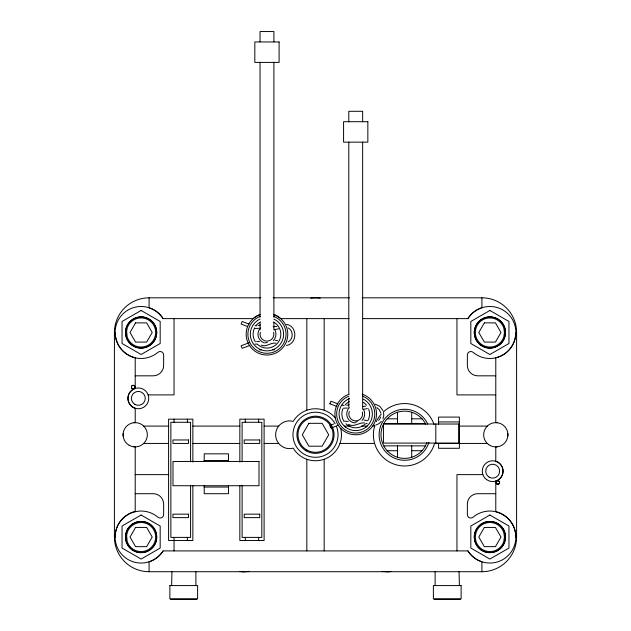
<?xml version="1.0" encoding="UTF-8"?>
<svg xmlns="http://www.w3.org/2000/svg" width="631" height="631" viewBox="0 0 631 631"><rect width="100%" height="100%" fill="white"/><g stroke="black" fill="none" stroke-linecap="round" stroke-linejoin="round"><path stroke-width="0.95" d="M260.027 41.788L260.027 31.55L273.893 31.55L273.893 41.788M348.785 121.878L348.785 111.293L362.651 111.293L362.651 121.878M171.616 585.584L171.94 571.718M123.14 433.529L123.14 436.013M507.86 436.005L507.86 433.521M380.674 416.973L380.075 418.424M382.97 418.779L383.751 415.703L383.585 412.548M329.863 403.793L330.944 401.245L337.83 403.848M379.665 419.094L378.671 420.309M381.337 421.492L379.002 423.598L376.171 424.931M365.862 427.155L367.108 426.099L361.413 426.099M288.044 341.947C293.589 339.312 293.581 330.51 288.044 327.875M357.272 421.563L355.419 422.336M333.767 423.953L329.863 425.507L330.944 428.063L338.602 425.184M248.961 342.814L241.105 345.764L242.186 348.32L249.844 345.441M260.382 324.989L258.142 325.564M349.14 404.731L346.9 405.307M278.618 328.798L275.195 329.54M267.284 342.396L265.335 342.846M367.376 408.541L363.953 409.282M286.403 345.449C297.635 343.856 297.627 325.967 286.403 324.373M276.796 326.472L273.199 326.708M365.554 406.214L362.857 406.53M258.584 328.309L254.75 328.451M347.342 408.052L343.509 408.194M133.977 422.691L135.215 422.628L135.215 408.281A10.419 10.404 1.3 0 1 135.215 388.444L135.215 357.816A26.202 25.626 15.4 0 1 115.26 332.49M497.023 446.835L495.785 446.898L495.785 461.245A10.419 10.404 1.3 0 1 495.785 481.082M255.003 344.132L256.572 344.092M343.509 421.114L348.288 421.437M362.123 297.816L481.918 297.816A34.673 34.673 0 0 1 516.592 332.49L516.592 537.044A34.673 34.673 0 0 1 481.918 571.718L149.082 571.718A34.673 34.673 0 0 1 114.408 537.044L114.408 332.49A34.673 34.673 0 0 1 149.082 297.816L260.658 297.816M273.16 297.816L349.542 297.816M135.215 375.824L153.246 375.824A10.404 10.404 0 0 0 163.642 365.428L163.642 354.961A3.47 3.47 0 0 0 157.931 352.311A26.005 26.005 0 0 1 120.513 348.359A26.005 26.005 0 0 1 126.224 311.17A26.005 26.005 0 0 1 163.106 318.623L253.205 318.623A20.839 20.815 76.5 0 1 260.477 314.459M349.061 318.623L280.724 318.623A20.839 20.815 76.5 0 0 273.428 314.443M362.793 318.623L467.894 318.623A26.005 26.005 0 0 1 504.776 311.17A26.005 26.005 0 0 1 510.487 348.359A26.005 26.005 0 0 1 473.069 352.311A3.47 3.47 0 0 0 467.358 354.961L467.358 365.428A10.404 10.404 0 0 0 477.754 375.824L495.785 375.824M114.408 332.49L115.102 332.49M515.898 332.49L516.592 332.49M259.396 349.826L261.171 349.826M272.75 349.826L274.524 349.826M148.143 394.896L174.046 394.896L174.046 318.623M495.785 394.896L456.954 394.896L456.954 318.623M387.182 418.818L397.498 418.818M411.712 418.818L422.021 418.818M438.577 421.942L459.384 421.942M383.751 423.669L425.452 423.669M143.71 426.099L168.587 426.099M192.857 426.099L239.835 426.099M264.105 426.099L278.673 426.099M350.024 426.099L344.329 426.099L345.567 427.155M372.613 426.099L374.625 426.099M459.384 426.099L487.29 426.099M143.71 443.435L168.587 443.435M192.857 443.435L239.835 443.435M264.105 443.435L278.673 443.435M340.014 443.435L374.625 443.435M487.29 443.435L434.578 443.435A31.203 31.203 0 0 1 395.369 464.574A31.203 31.203 0 0 1 374.98 424.963M383.751 445.857L425.452 445.857M387.182 450.715L397.498 450.715M411.712 450.715L422.021 450.715M204.207 460.48L228.477 460.48M135.215 474.638L168.587 474.638M482.857 474.638L456.954 474.638L456.954 550.91M204.207 487.061L228.477 487.061M135.215 493.702L153.246 493.702A10.404 10.404 0 0 1 163.642 504.106L163.642 514.573A3.47 3.47 0 0 1 157.931 517.215A26.005 26.005 0 0 0 120.513 521.167A26.005 26.005 0 0 0 126.224 558.364A26.005 26.005 0 0 0 163.106 550.91L467.894 550.91A26.005 26.005 0 0 0 504.776 558.364A26.005 26.005 0 0 0 510.487 521.167A26.005 26.005 0 0 0 473.069 517.215A3.47 3.47 0 0 1 467.358 514.573L467.358 504.106A10.404 10.404 0 0 1 477.754 493.702L495.785 493.702M114.408 537.044L115.102 537.044M515.898 537.044L516.592 537.044M170.567 599.45L196.911 599.45M434.089 599.45L460.433 599.45M255.003 325.691L256.572 325.73M497.023 422.691L495.785 422.628L495.785 357.816A26.194 25.619 -15.4 0 0 515.74 332.49M133.977 446.835L135.215 446.898L135.215 511.717M256.675 341.324L259.53 341.694M275.195 340.283L277.522 340.669M275.913 343.154C270.762 342.215 266.416 347.515 261.202 345.125M363.953 420.025L367.376 420.767M364.671 422.896C359.086 422.194 354.038 427.755 348.438 424.355M342.191 405.189L343.753 405.433M375.153 404.116L379.854 406.325L382.962 410.529M249.071 324.105L242.186 321.495L241.113 324.05L247.376 326.448M336.922 406.467L329.863 403.793M366.39 423.362L367.203 423.709M376.802 407.618L379.199 409.574L380.864 413.092M459.06 571.718L459.384 585.584M495.785 481.09L495.785 511.717A26.194 25.619 15.4 0 1 515.74 537.044M481.918 297.816L481.918 307.739A26.25 25.91 -88.2 0 0 467.847 318.592M481.918 571.718L481.918 561.795A26.25 25.847 82.5 0 1 467.918 550.895M438.577 424.624L438.577 417.083L459.384 417.083L459.384 448.286L438.577 448.286L438.577 443.435M435.808 424.016L435.808 443.088M435.114 571.718L435.114 585.584M411.712 412.248L411.712 423.669M411.712 445.857L411.712 457.286M397.498 412.248L397.498 423.669M397.498 445.857L397.498 457.286M362.651 142.093L362.651 409.235M348.785 142.093L348.785 393.523M348.785 398.011L348.785 407.216M324.168 318.623L324.168 410.253M324.168 459.281L324.168 550.91M306.832 318.623L306.832 410.253M306.832 459.281L306.832 550.91M273.893 62.256L273.893 317.251M273.893 322.764L273.893 329.879M260.027 62.256L260.027 317.251M260.027 322.764L260.027 329.879M258.639 419.165L258.639 422.281M258.639 537.391L258.639 540.507M245.293 419.165L245.293 422.281M245.293 537.391L245.293 540.507M242.107 461.853L242.107 422.281L261.826 422.281L261.826 537.391L242.107 537.391L242.107 485.231M239.835 462.066L239.835 419.165L264.105 419.165L264.105 540.507L239.835 540.507L239.835 485.602M228.477 461.616L228.477 453.831L204.207 453.831L204.207 461.616M228.477 485.397L228.477 493.702L204.207 493.702L204.207 485.397M195.886 571.718L195.886 585.584M192.857 462.066L192.857 419.165L168.587 419.165L168.587 540.507L192.857 540.507L192.857 485.602M190.578 461.853L190.578 422.281L170.859 422.281L170.859 537.391L190.578 537.391L190.578 485.231M187.391 419.165L187.391 422.281M187.391 537.391L187.391 540.507M174.046 419.165L174.046 422.281M174.046 537.391L174.046 550.91M149.082 297.816L149.082 307.739M149.082 571.718L149.082 561.795A26.25 25.847 -82.5 0 0 163.082 550.895M428.962 442.315A25.5 25.5 0 0 1 390.644 456.11A25.5 25.5 0 0 1 387.923 415.482A25.5 25.5 0 0 1 427.731 424.04M426.919 442.489A23.615 23.615 0 0 1 391.386 454.336A23.615 23.615 0 0 1 389.098 416.949A23.615 23.615 0 0 1 425.815 424.379M390.408 571.536A36.235 36.235 0 0 1 386.779 571.71M391.386 571.418A36.196 36.196 0 0 1 381.779 571.363M310.775 298.179A31.203 31.203 0 0 1 320.225 298.179M244.221 571.71A36.235 36.235 0 0 1 240.592 571.536M249.213 571.386A36.196 36.196 0 0 1 239.622 571.441M273.333 321.905A13.866 13.866 0 0 1 278.161 342.404A13.866 13.866 0 0 1 257.156 344.029M255.358 341.813A13.866 13.866 0 0 1 254.64 327.852M256.194 325.478A13.866 13.866 0 0 1 260.595 321.905M274.493 329.295A9 9 0 0 1 273.326 340.59M264.484 342.878A9 9 0 0 1 260.595 327.86M273.625 332.316A6.933 6.933 0 0 1 266.96 341.158A6.933 6.933 0 0 1 260.295 332.316M362.383 412.059A6.933 6.933 0 0 1 355.379 420.893A6.933 6.933 0 0 1 349.274 411.412M368.614 408.856A13.866 13.866 0 0 1 368.039 420.333M365.523 423.772A13.866 13.866 0 0 1 345.914 423.772M343.398 420.333A13.866 13.866 0 0 1 342.822 408.856M344.952 405.22A13.866 13.866 0 0 1 349.345 401.647M363.306 402.357A13.866 13.866 0 0 1 366.485 405.22M363.251 409.038A9 9 0 0 1 362.084 420.325M354.906 422.928A9 9 0 0 1 349.353 407.602M340.701 428.362A26.005 26.005 0 0 1 293.194 448.128A13.866 13.866 0 0 1 275.629 434.767A13.866 13.866 0 0 1 293.194 421.398A26.005 26.005 0 0 1 335.29 417.903M273.483 314.467A20.799 20.799 0 0 1 283.95 346.23A20.799 20.799 0 0 1 250.515 346.955A20.799 20.799 0 0 1 259.586 314.774M336.457 426.469A22.535 22.535 0 0 1 313.205 457.183A22.535 22.535 0 0 1 296.657 422.399A22.535 22.535 0 0 1 335.156 423.74M362.241 394.209A20.799 20.799 0 0 1 372.495 426.264A20.799 20.799 0 0 1 338.839 426.122A20.799 20.799 0 0 1 349.353 394.154M363.361 399.178A16.643 16.643 0 0 1 368.275 424.892A16.643 16.643 0 0 1 342.136 423.575A16.643 16.643 0 0 1 349.59 398.492M376.281 421.674A31.203 31.203 0 0 1 381.187 414.141M383.419 411.854A31.203 31.203 0 0 1 434.041 424.411M273.925 319.105A16.643 16.643 0 0 1 280.03 344.526A16.643 16.643 0 0 1 253.891 344.526A16.643 16.643 0 0 1 260.004 319.105M115.221 537.044A26.194 25.887 -0.1 0 1 135.152 511.465M149.074 307.77A26.25 25.847 82.5 0 1 163.082 318.631M273.759 316.407A19.072 19.072 0 0 1 282.191 345.701A19.072 19.072 0 0 1 251.706 345.67A19.072 19.072 0 0 1 260.201 316.391M362.517 396.15A19.072 19.072 0 0 1 370.949 425.444A19.072 19.072 0 0 1 340.464 425.412A19.072 19.072 0 0 1 348.951 396.134M169.881 585.584L169.873 598.756L197.606 598.756L197.621 585.584L169.881 585.584M125.577 330.904L126.137 336.875A15.83 15.83 0 0 0 128.827 342.112A15.594 15.594 0 0 0 151.503 344.108A15.594 15.594 0 0 0 152.016 321.353A15.594 15.594 0 0 0 129.276 322.323L128.306 323.569A15.893 15.893 0 0 0 126.224 327.812L125.577 330.904M126.618 331.015L127.131 336.583A14.773 14.773 0 0 0 129.647 341.466A14.552 14.552 0 0 0 150.809 343.335A14.552 14.552 0 0 0 151.29 322.094A14.552 14.552 0 0 0 130.065 323.001L129.166 324.168A14.836 14.836 0 0 0 127.217 328.128L126.618 331.015M125.577 535.459L126.137 541.43A15.83 15.83 0 0 0 128.827 546.667A15.594 15.594 0 0 0 151.503 548.662A15.594 15.594 0 0 0 152.016 525.907A15.594 15.594 0 0 0 129.276 526.877L128.306 528.123A15.893 15.893 0 0 0 126.224 532.367L125.577 535.459M126.618 535.569L127.131 541.138A14.773 14.773 0 0 0 129.647 546.028A14.552 14.552 0 0 0 150.809 547.889A14.552 14.552 0 0 0 151.29 526.648A14.552 14.552 0 0 0 130.065 527.555L129.166 528.723A14.836 14.836 0 0 0 127.217 532.682L126.618 535.569M504.453 332.49L503.783 336.851A14.836 14.836 0 0 1 501.834 340.811L500.935 341.978A14.552 14.552 0 0 1 479.71 342.885A14.552 14.552 0 0 1 480.191 321.644A14.552 14.552 0 0 1 501.353 323.506A14.773 14.773 0 0 1 503.869 328.396L504.453 332.49M505.494 332.49L504.776 337.159A15.893 15.893 0 0 1 502.694 341.403L501.724 342.657A15.594 15.594 0 0 1 478.984 343.627A15.594 15.594 0 0 1 479.497 320.871A15.594 15.594 0 0 1 502.173 322.867A15.83 15.83 0 0 1 504.863 328.104L505.494 332.49M504.453 537.044L503.783 541.406A14.836 14.836 0 0 1 501.834 545.365L500.935 546.533A14.552 14.552 0 0 1 479.71 547.44A14.552 14.552 0 0 1 480.191 526.199A14.552 14.552 0 0 1 501.353 528.06A14.773 14.773 0 0 1 503.869 532.95L504.453 537.044M505.494 537.044L504.776 541.713A15.893 15.893 0 0 1 502.694 545.957L501.724 547.211A15.594 15.594 0 0 1 478.984 548.181A15.594 15.594 0 0 1 479.497 525.426A15.594 15.594 0 0 1 502.173 527.421A15.83 15.83 0 0 1 504.863 532.659L505.494 537.044M135.562 322.883L130.018 332.49L135.562 342.097L146.652 342.097L152.205 332.49L146.652 322.883L135.562 322.883M135.562 527.437L130.018 537.044L135.562 546.651L146.652 546.651L152.205 537.044L146.652 527.437L135.562 527.437M308.89 423.322L302.288 434.767L308.89 446.212L322.11 446.212L328.712 434.767L322.11 423.322L308.89 423.322M484.348 322.883L478.795 332.49L484.348 342.097L495.438 342.097L500.982 332.49L495.438 322.883L484.348 322.883M484.348 527.437L478.795 537.044L484.348 546.651L495.438 546.651L500.982 537.044L495.438 527.437L484.348 527.437M141.107 310.468L122.043 321.479L122.043 343.501L141.107 354.504L160.179 343.501L160.179 321.479L141.107 310.468M489.893 310.468L470.821 321.479L470.821 343.501L489.893 354.504L508.957 343.501L508.957 321.479L489.893 310.468M141.107 515.022L122.043 526.033L122.043 548.055L141.107 559.058L160.179 548.055L160.179 526.033L141.107 515.022M489.893 515.022L470.821 526.033L470.821 548.055L489.893 559.058L508.957 548.055L508.957 526.033L489.893 515.022M279.099 41.954L254.829 41.954L254.829 62.406L279.099 62.406L279.099 41.954M367.849 121.696L343.579 121.696L343.579 142.149L367.849 142.149L367.849 121.696M458.69 424.016L383.451 424.016L383.451 443.088L458.69 443.088L458.69 424.016M188.488 439.965L172.949 439.965L172.949 443.435L188.488 443.435L188.488 439.965M259.735 439.965L244.197 439.965L244.197 443.435L259.735 443.435L259.735 439.965M259.002 461.458L172.989 461.458L172.989 485.728L259.002 485.728L259.002 461.458M188.488 514.162L172.949 514.162L172.949 517.625L188.488 517.625L188.488 514.162M259.735 514.162L244.197 514.162L244.197 517.625L259.735 517.625L259.735 514.162M461.119 585.584L433.379 585.584L433.379 598.756L461.127 598.756L461.119 585.584M480.909 549.798A15.601 15.601 0 0 0 505.431 538.448A15.601 15.601 0 0 0 483.338 522.886A15.601 15.601 0 0 0 480.909 549.798M132.124 345.244A15.601 15.601 0 0 0 156.646 333.894A15.601 15.601 0 0 0 134.553 318.332A15.601 15.601 0 0 0 132.124 345.244M480.909 345.244A15.601 15.601 0 0 0 505.431 333.894A15.601 15.601 0 0 0 483.338 318.332A15.601 15.601 0 0 0 480.909 345.244M306.209 450.857A18.583 18.583 0 0 0 334.083 434.767A18.583 18.583 0 0 0 306.209 418.668A18.583 18.583 0 0 0 306.209 450.857M306.729 449.958A17.542 17.542 0 0 0 333.042 434.767A17.542 17.542 0 0 0 306.729 419.576A17.542 17.542 0 0 0 306.729 449.958M132.124 549.798A15.601 15.601 0 0 0 156.646 538.448A15.601 15.601 0 0 0 134.553 522.886A15.601 15.601 0 0 0 132.124 549.798M129.15 445.273A12.131 12.131 0 0 0 147.346 434.767A12.131 12.131 0 0 0 129.15 424.261A12.131 12.131 0 0 0 129.15 445.273M132.344 406.869A10.404 10.404 0 0 0 148.695 399.297A10.404 10.404 0 0 0 133.961 388.925A10.404 10.404 0 0 0 132.344 406.869M132.163 388.491A1.735 1.735 0 0 0 134.86 387.174A1.735 1.735 0 0 0 132.376 385.494A1.735 1.735 0 0 0 132.163 388.491M496.999 483.977A1.735 1.735 0 0 0 499.602 482.478A1.735 1.735 0 0 0 496.999 480.98A1.735 1.727 -2.3 0 0 496.999 483.977A1.735 1.727 -2.3 0 0 499.602 482.478A1.735 1.727 -2.3 0 0 496.999 480.98A1.735 1.735 0 0 0 496.999 483.977M488.796 444.689A12.131 12.131 0 0 0 507.868 435.855A12.131 12.131 0 0 0 490.689 423.756A12.131 12.131 0 0 0 488.796 444.689M134.868 404.368A6.933 6.933 0 0 0 145.272 398.358A6.933 6.933 0 0 0 134.868 392.356A6.933 6.933 0 0 0 134.868 404.368M486.675 479.67A10.404 10.404 0 0 0 503.025 472.106A10.404 10.404 0 0 0 488.291 461.734A10.404 10.404 0 0 0 486.675 479.67M489.199 477.178A6.933 6.933 0 0 0 499.602 471.168A6.933 6.933 0 0 0 489.199 465.165A6.933 6.933 0 0 0 489.199 477.178M132.265 388.554A1.735 1.727 -2.3 0 0 134.868 387.055A1.735 1.727 -2.3 0 0 132.265 385.557A1.735 1.727 -2.3 0 0 132.265 388.554"/></g></svg>
